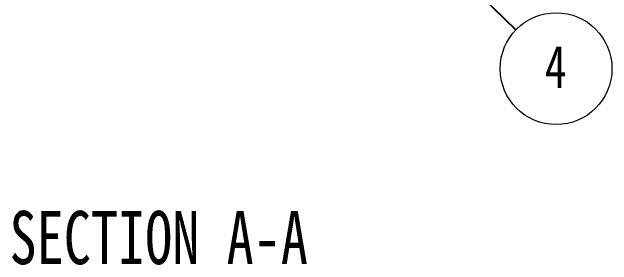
# Model space of a CAD drawing. Header units: millimetres. Extents: x 2 to 418, y 2 to 295.
# Drawn here: x 123.35 to 153.2, y 95.61 to 108.19 of the extents above; entities that cross this region are included whole.
import ezdxf

# ---------------------------------------------------------------- set-up
doc = ezdxf.new("R2010")
doc.units = ezdxf.units.MM
doc.styles.add('SLDTEXTSTYLE0', font='TXT', dxfattribs={"width": 0.75})
doc.dimstyles.new('SLDDIMSTYLE3', dxfattribs={"dimtxt": 0.18, "dimasz": 1, "dimexe": 0, "dimexo": 0.0625, "dimgap": 0, "dimtad": 0, "dimtih": 1, "dimtoh": 1, "dimdec": 0, "dimrnd": 1e-09, "dimzin": 0, "dimdsep": 46, "dimtxsty": 'Standard', "dimblk1": 'DOT', "dimblk2": 'DOT', "dimsah": 1, "dimcen": 0.09, "dimadec": 0, "dimazin": 0, "dimtfac": 1, "dimtdec": 0, "dimtofl": 0, "dimtmove": 0, "dimatfit": 3, "dimldrblk": 'DOT', "dimfxl": 1, "dimfrac": 2, "dimtolj": 1, "dimtzin": 0, "dimarcsym": 0})

# ---------------------------------------------------------------- blocks, each defined once
blk = doc.blocks.new('SW_NOTE_9')
at = {"color": 0, "linetype": 'Continuous', "lineweight": 0}
blk.add_circle((1.998, -1.935), 2.782, dxfattribs=at)
at = {"color": 0, "linetype": 'Continuous', "lineweight": 0, "insert": (1.977, -0.774), "char_height": 2.117, "attachment_point": 2, "style": 'SLDTEXTSTYLE0'}
blk.add_mtext('4', dxfattribs=at)
blk = doc.blocks.new('_DOT')
at = {"color": 0, "linetype": 'ByBlock', "lineweight": -2}
blk.add_line((-0.5, 0), (-1, 0), dxfattribs=at)
at = {"color": 0, "linetype": 'ByBlock', "const_width": 0.5}
blk.add_lwpolyline([(-0.25, 0, 1), (0.25, 0, 1)], format="xyb", close=True, dxfattribs=at)

msp = doc.modelspace()

# ---------------------------------------------------------------- block references
at = {"color": 7, "linetype": 'Continuous', "lineweight": 0}
msp.add_blockref('SW_NOTE_9', (148.4249, 107.309), dxfattribs=at)

# ---------------------------------------------------------------- texts
at = {"color": 7, "linetype": 'Continuous', "lineweight": 0, "insert": (130.651, 98.2976), "char_height": 2.645833, "attachment_point": 2, "style": 'SLDTEXTSTYLE0'}
msp.add_mtext('SECTION A-A', dxfattribs=at)

# ---------------------------------------------------------------- leaders
at = {"color": 7, "linetype": 'Continuous', "lineweight": 0}
msp.add_leader([(139.2686, 116.1775), (148.4249, 107.309)], dimstyle='SLDDIMSTYLE3', dxfattribs=at)

doc.saveas('drawing.dxf')
